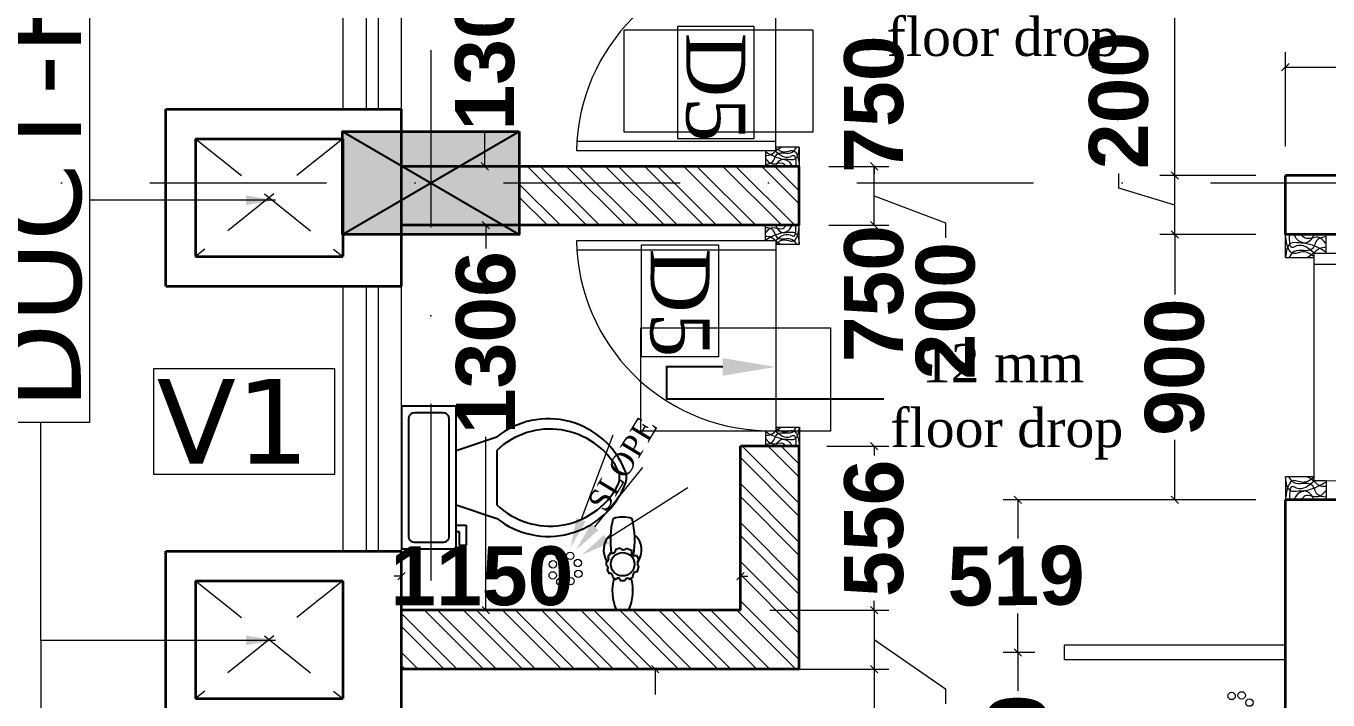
# Model space of a CAD drawing. Header units: millimetres. Extents: x -3092162 to 4513894, y -12317808 to 1849994.
# Drawn here: x -457889 to -453469, y -5829236 to -5826949 of the extents above; entities that cross this region are included whole.
import ezdxf

# ---------------------------------------------------------------- set-up
doc = ezdxf.new("R2010")
doc.units = ezdxf.units.MM
doc.header["$LTSCALE"] = 2
doc.header["$MEASUREMENT"] = 0
doc.linetypes.add('DASHDOT', pattern=[1, 0.5, -0.25, 0, -0.25])
doc.linetypes.add('DASHED2', pattern=[0.375, 0.25, -0.125])
for name, color, linetype, lineweight in [('AREA AA', 162, 'Continuous', 20), ('ARROW', 7, 'Continuous', 25), ('coloumn', 10, 'Continuous', 35), ('D DIM', 250, 'Continuous', 9), ('D5', 10, 'Continuous', 5), ('DOOR', 27, 'Continuous', 5), ('FIXTURE', 252, 'Continuous', 0), ('glass', 5, 'Continuous', 15), ('GRID', 251, 'DASHDOT', 5), ('hatch toilet', 42, 'Continuous', 9), ('SILL', 74, 'Continuous', 9), ('tap', 97, 'Continuous', 25), ('taxe', 7, 'Continuous', 9), ('toi.dim.', 214, 'Continuous', 9), ('VENTI', 162, 'Continuous', 5), ('WAll', 250, 'Continuous', 35)]:
    doc.layers.add(name, color=color, linetype=linetype, lineweight=lineweight)
for name, color, linetype, lineweight, true_color in [('DOT', 7, 'DASHED2', 0, 0x89067c), ('duct text', 7, 'Continuous', 5, 0x30182a), ('partation wall', 7, 'Continuous', 20, 0x525023)]:
    doc.layers.add(name, color=color, linetype=linetype, lineweight=lineweight, true_color=true_color)
doc.styles.add('door', font='arial.ttf', dxfattribs={"height": 70})
doc.styles.add('int dim', font='arialbd.ttf', dxfattribs={"height": 200})
doc.styles.get("Standard").update_dxf_attribs({"font": 'times.ttf', "height": 500})
doc.styles.add('style2', font='verdana.ttf')
doc.dimstyles.new('DOOR', dxfattribs={"dimtxt": 100, "dimasz": 100, "dimexe": 25, "dimexo": 50, "dimgap": 25, "dimtad": 0, "dimtih": 1, "dimtoh": 1, "dimdec": 0, "dimzin": 3, "dimdsep": 46, "dimtxsty": 'door', "dimblk": 'OBLIQUE', "dimcen": 200, "dimclrd": 256, "dimclre": 256, "dimclrt": 256, "dimadec": 0, "dimazin": 0, "dimtfac": 1, "dimtdec": 0, "dimtofl": 0, "dimtmove": 2, "dimatfit": 3, "dimfxl": 300, "dimfxlon": 1, "dimfrac": 1, "dimtolj": 1, "dimtzin": 0, "dimlwd": -1, "dimlwe": -1, "dimarcsym": 0})

# ---------------------------------------------------------------- blocks, each defined once
blk = doc.blocks.new('_Oblique')
at = {"color": 0, "linetype": 'ByBlock', "lineweight": -2}
blk.add_line((-0.5, -0.5), (0.5, 0.5), dxfattribs=at)

msp = doc.modelspace()

# ---------------------------------------------------------------- hatches: boundary and pattern name
at = {"layer": 'coloumn', "ltscale": 100}
msp.add_hatch(color=256, dxfattribs=at).paths.add_polyline_path([(-456214.3, -5827306.2), (-456214.3, -5827656.2), (-456814.3, -5827656.2), (-456814.3, -5827306.2)])

# ---------------------------------------------------------------- linework, layer by layer
for p, q in [((-456428.9, -5828238.9), (-456613.6, -5828238.9)), ((-456613.6, -5828238.9), (-456613.6, -5828723.5)), ((-456428.9, -5828723.5), (-456428.9, -5828238.9)), ((-456590.5, -5828285), (-456590.5, -5828677.4)), ((-456475.1, -5828262), (-456567.4, -5828262)), ((-456452, -5828677.4), (-456452, -5828285)), ((-456428.9, -5828388.9), (-456290.5, -5828342.7)), ((-456290.5, -5828388.9), (-456290.5, -5828573.5)), ((-456428.9, -5828573.5), (-456290.5, -5828619.7)), ((-456428.9, -5828642.7), (-456394.3, -5828642.7)), ((-456394.3, -5828642.7), (-456394.3, -5828712)), ((-456417.4, -5828665.8), (-456428.9, -5828665.8)), ((-456417.4, -5828712), (-456417.4, -5828665.8)), ((-456613.6, -5828723.5), (-456428.9, -5828723.5)), ((-456567.4, -5828700.4), (-456475.1, -5828700.4)), ((-456394.3, -5828712), (-456417.4, -5828712))]:
    msp.add_line(p, q)
for centre, major_axis, start_param, end_param in [((-456570.3, -5828282.2), (14.4, 14.4), 0.643501, 2.498092), ((-456472.2, -5828282.2), (-14.4, 14.4), 3.785094, 5.639684), ((-456115.5, -5828562.4), (-280.8, 1.6), 3.526564, 5.390426), ((-456110.1, -5828578.1), (184.9, 184.9), 6.003964, 7.830107), ((-455935.2, -5828481.2), (-43.5, 43.5), 3.42081, 4.433168), ((-455911.8, -5828481.2), (43.5, 43.5), 5.118362, 5.877209), ((-456115.5, -5828400), (-102.7, 261.4), 2.094634, 3.958497), ((-456110.1, -5828384.3), (-56.4, 255.3), 2.162619, 3.988761), ((-456570.3, -5828680.2), (14.4, 14.4), 2.214297, 4.068888), ((-456472.2, -5828680.2), (14.4, 14.4), 3.785094, 5.639684)]:
    msp.add_ellipse(centre, major_axis=major_axis, ratio=1, start_param=start_param, end_param=end_param)
at = {"layer": 'AREA AA', "ltscale": 100}
for points in [[(-456004.4, -5828624.4), (-455895.1, -5828335.6)], [(-455958.3, -5828648.8), (-455795, -5828446.5)], [(-455917.7, -5828690), (-455641.5, -5828514.5)]]:
    msp.add_lwpolyline(points, dxfattribs=at)
for points in [[(-455988.8, -5828630.3), (-456039.8, -5828717.9), (-456020, -5828618.5)], [(-455945.3, -5828659.3), (-456021.1, -5828726.6), (-455971.3, -5828638.4)], [(-455908.8, -5828704), (-456002.1, -5828743.6), (-455926.7, -5828675.9)]]:
    msp.add_solid(points, dxfattribs=at)
at = {"layer": 'ARROW', "ltscale": 100}
msp.add_lwpolyline([(-455523.5, -5828105.7), (-455714.3, -5828105.7), (-455714.3, -5828214.2), (-454976.5, -5828214.2)], dxfattribs=at)
msp.add_solid([(-455523.5, -5828135.7), (-455343.5, -5828105.7), (-455523.5, -5828075.7)], dxfattribs=at)
at = {"layer": 'coloumn', "lineweight": 25, "ltscale": 100}
for p, q in [((-456814.3, -5827656.2), (-456214.3, -5827306.2)), ((-456814.3, -5827306.2), (-456214.3, -5827656.2))]:
    msp.add_line(p, q, dxfattribs=at)
at = {"layer": 'coloumn', "ltscale": 100}
msp.add_lwpolyline([(-456214.3, -5827306.2), (-456214.3, -5827656.2), (-456814.3, -5827656.2), (-456814.3, -5827306.2)], close=True, dxfattribs=at)
at = {"layer": 'D DIM', "color": 1, "ltscale": 100}
for p, q in [((-455858.1, -5826961.2), (-455217.6, -5826961.2)), ((-455858.1, -5827309.4), (-455858.1, -5826961.2)), ((-455217.6, -5826961.2), (-455217.6, -5827309.4)), ((-455217.6, -5827309.4), (-455858.1, -5827309.4)), ((-455801.6, -5827973.1), (-455157.8, -5827973.1)), ((-455801.6, -5828324), (-455801.6, -5827973.1)), ((-455157.8, -5827973.1), (-455157.8, -5828324)), ((-455157.8, -5828324), (-455801.6, -5828324))]:
    msp.add_line(p, q, dxfattribs=at)
at = {"layer": 'D5'}
for p, q in [((-455677.4, -5826950.3), (-455677.4, -5827330.8)), ((-455416.8, -5826950.3), (-455677.4, -5826950.3)), ((-455416.8, -5827330.8), (-455416.8, -5826950.3)), ((-455677.4, -5827330.8), (-455416.8, -5827330.8)), ((-455798.8, -5828071.3), (-455798.8, -5827690.8)), ((-455798.8, -5827690.8), (-455538.2, -5827690.8)), ((-455538.2, -5827690.8), (-455538.2, -5828071.3)), ((-455538.2, -5828071.3), (-455798.8, -5828071.3))]:
    msp.add_line(p, q, dxfattribs=at)
at = {"layer": 'DOOR', "ltscale": 100}
for p, q in [((-455343.6, -5827371.9), (-455343.5, -5826727.9)), ((-455343.6, -5827340.9), (-456019, -5827340.9)), ((-455263.6, -5827359.9), (-455343.6, -5827359.9)), ((-455263.6, -5827359.9), (-455263.6, -5827424.9)), ((-455378.6, -5827371.9), (-456020.3, -5827371.9)), ((-455343.6, -5827371.9), (-455378.6, -5827371.9)), ((-455378.6, -5827371.9), (-455378.6, -5827424.9)), ((-455263.6, -5827424.9), (-455378.6, -5827424.9)), ((-455263.6, -5827625), (-455378.6, -5827625)), ((-455378.6, -5827678), (-455378.6, -5827625)), ((-455263.6, -5827690), (-455263.6, -5827625)), ((-455378.6, -5827678), (-456020.3, -5827678)), ((-455343.6, -5827678), (-455378.6, -5827678)), ((-455343.6, -5827678), (-455343.5, -5828322)), ((-453613.2, -5827656.2), (-453475.2, -5827656.2)), ((-453613.2, -5827734.2), (-453613.2, -5827656.2)), ((-453475.2, -5827719.8), (-453475.2, -5827656.2)), ((-455343.6, -5827709), (-456019, -5827709)), ((-455263.6, -5827690), (-455343.6, -5827690)), ((-453517.2, -5827719.8), (-453475.2, -5827719.8)), ((-453517.2, -5827719.8), (-453517.2, -5828492.6)), ((-453475.2, -5827719.8), (-452705.1, -5827719.8)), ((-453613.2, -5827734.2), (-453517.2, -5827734.2)), ((-453517.2, -5827757), (-452706.7, -5827757)), ((-455378.5, -5828322), (-455343.5, -5828322)), ((-455378.5, -5828322), (-455378.5, -5828375)), ((-455343.5, -5828310), (-455263.5, -5828310)), ((-455263.5, -5828310), (-455263.5, -5828375)), ((-455378.5, -5828375), (-455263.5, -5828375)), ((-453517.2, -5828478.2), (-453613.2, -5828478.2)), ((-453613.2, -5828478.2), (-453613.2, -5828556.2)), ((-453475.2, -5828492.6), (-453517.2, -5828492.6)), ((-453475.2, -5828492.6), (-453475.2, -5828556.2)), ((-453475.2, -5828556.2), (-453613.2, -5828556.2))]:
    msp.add_line(p, q, dxfattribs=at)
for centre, radius, start, end in [((-455363.6, -5827384.6), 656.9, 91.3072, 178.8929), ((-455363.6, -5827665.3), 656.9, 181.1071, 268.6928), ((-453493.1, -5827704.6), 788.2, 271.3072, 358.8929)]:
    msp.add_arc(centre, radius, start, end, dxfattribs=at)
for points in [[(-455378.6, -5827417.9), (-455354.1, -5827409.9), (-455338.6, -5827383.4), (-455288.1, -5827376.9), (-455273.6, -5827359.9)], [(-455378.6, -5827387.9), (-455359.6, -5827384.9), (-455339.6, -5827368.9), (-455324.6, -5827359.9)], [(-455344.6, -5827424.9), (-455326.1, -5827402.4), (-455278.6, -5827399.9), (-455263.6, -5827359.9)], [(-455343.6, -5827362.9), (-455312.6, -5827375.9), (-455287.1, -5827370.9), (-455263.6, -5827420.9)], [(-455378.6, -5827374.9), (-455333.6, -5827396.4), (-455297.1, -5827410.4), (-455287.6, -5827424.9)], [(-455378.6, -5827398.4), (-455355.1, -5827416.9), (-455319.6, -5827414.4), (-455308.1, -5827424.9)], [(-455345.6, -5827371.9), (-455295.1, -5827392.4), (-455284.6, -5827387.9), (-455275.6, -5827424.9)], [(-453516, -5827656.2), (-453538.2, -5827683.2), (-453595.2, -5827686.2), (-453613.2, -5827734.2)], [(-453517.2, -5827730.6), (-453554.4, -5827715), (-453585, -5827721), (-453613.2, -5827661)], [(-453475.2, -5827664.6), (-453504.6, -5827674.2), (-453523.2, -5827706), (-453583.8, -5827713.8), (-453601.2, -5827734.2)], [(-453514.8, -5827719.8), (-453575.4, -5827695.2), (-453588, -5827700.6), (-453598.8, -5827656.2)], [(-453475.2, -5827716.2), (-453529.2, -5827690.4), (-453573, -5827673.6), (-453584.4, -5827656.2)], [(-453475.2, -5827688), (-453503.4, -5827665.8), (-453546, -5827668.8), (-453559.8, -5827656.2)], [(-453475.2, -5827700.6), (-453498, -5827704.2), (-453522, -5827723.4), (-453540, -5827734.2)], [(-453516, -5828556.2), (-453538.2, -5828529.2), (-453595.2, -5828526.2), (-453613.2, -5828478.2)], [(-453517.2, -5828481.8), (-453554.4, -5828497.4), (-453585, -5828491.4), (-453613.2, -5828551.4)], [(-453475.2, -5828547.8), (-453504.6, -5828538.2), (-453523.2, -5828506.4), (-453583.8, -5828498.6), (-453601.2, -5828478.2)], [(-453514.8, -5828492.6), (-453575.4, -5828517.2), (-453588, -5828511.8), (-453598.8, -5828556.2)], [(-453475.2, -5828496.2), (-453529.2, -5828522), (-453573, -5828538.8), (-453584.4, -5828556.2)], [(-453475.2, -5828511.8), (-453498, -5828508.2), (-453522, -5828489), (-453540, -5828478.2)], [(-453475.2, -5828524.4), (-453503.4, -5828546.6), (-453546, -5828543.6), (-453559.8, -5828556.2)]]:
    msp.add_spline(points, degree=3, dxfattribs=at)
for points, knots in [([(-455378.6, -5827675), (-455364.4, -5827666.6), (-455339.1, -5827651.6), (-455299.4, -5827647.5), (-455290.3, -5827630.3), (-455287.6, -5827625)], [0, 0, 0, 0, 49.871841, 88.96468, 106.300038, 106.300038, 106.300038, 106.300038]), ([(-455378.6, -5827651.5), (-455371.5, -5827642.9), (-455356, -5827624.2), (-455323.3, -5827643.4), (-455311.6, -5827629.3), (-455308.1, -5827625)], [0, 0, 0, 0, 29.907638, 65.495558, 81.06831, 81.06831, 81.06831, 81.06831]), ([(-455378.6, -5827632), (-455369.2, -5827633), (-455348.7, -5827635.5), (-455342.4, -5827683), (-455291.3, -5827660.6), (-455277.7, -5827683.1), (-455273.6, -5827690)], [0, 0, 0, 0, 25.772755, 56.472918, 107.389517, 129.733035, 129.733035, 129.733035, 129.733035]), ([(-455345.6, -5827678), (-455329.3, -5827664.1), (-455309.6, -5827647.3), (-455274.7, -5827669.6), (-455275.2, -5827644.3), (-455275.6, -5827625)], [0, 0, 0, 0, 54.502104, 65.925763, 104.00512, 104.00512, 104.00512, 104.00512]), ([(-455344.6, -5827625), (-455339.5, -5827634.4), (-455326, -5827659.1), (-455270.4, -5827635.8), (-455265.8, -5827672.6), (-455263.6, -5827690)], [0, 0, 0, 0, 29.129414, 76.695158, 119.414811, 119.414811, 119.414811, 119.414811]), ([(-455343.6, -5827687), (-455333.7, -5827680.1), (-455316.2, -5827668.1), (-455273.8, -5827689.7), (-455267.7, -5827653.6), (-455263.6, -5827629)], [0, 0, 0, 0, 33.615189, 59.600762, 114.848064, 114.848064, 114.848064, 114.848064]), ([(-455378.6, -5827662), (-455371.9, -5827662.2), (-455356.3, -5827662.8), (-455342.5, -5827680.7), (-455329.7, -5827687.3), (-455324.6, -5827690)], [0, 0, 0, 0, 19.23508, 44.847577, 62.340173, 62.340173, 62.340173, 62.340173]), ([(-455378.5, -5828368), (-455369.2, -5828366.9), (-455348.7, -5828364.4), (-455342.4, -5828316.9), (-455291.2, -5828339.3), (-455277.7, -5828316.8), (-455273.5, -5828310)], [0, 0, 0, 0, 25.772755, 56.472918, 107.389517, 129.733035, 129.733035, 129.733035, 129.733035]), ([(-455378.5, -5828338), (-455371.9, -5828337.7), (-455356.3, -5828337.1), (-455342.5, -5828319.2), (-455329.7, -5828312.6), (-455324.5, -5828310)], [0, 0, 0, 0, 19.23508, 44.847577, 62.340173, 62.340173, 62.340173, 62.340173]), ([(-455378.5, -5828325), (-455364.4, -5828333.3), (-455339.1, -5828348.3), (-455299.4, -5828352.4), (-455290.3, -5828369.6), (-455287.5, -5828375)], [0, 0, 0, 0, 49.871841, 88.96468, 106.300038, 106.300038, 106.300038, 106.300038]), ([(-455345.5, -5828322), (-455329.3, -5828335.8), (-455309.5, -5828352.6), (-455274.7, -5828330.3), (-455275.2, -5828355.6), (-455275.5, -5828375)], [0, 0, 0, 0, 54.502104, 65.925763, 104.00512, 104.00512, 104.00512, 104.00512]), ([(-455344.5, -5828375), (-455339.5, -5828365.5), (-455326, -5828340.8), (-455270.4, -5828364.1), (-455265.8, -5828327.3), (-455263.5, -5828310)], [0, 0, 0, 0, 29.129414, 76.695158, 119.414811, 119.414811, 119.414811, 119.414811]), ([(-455343.5, -5828313), (-455333.7, -5828319.8), (-455316.2, -5828331.8), (-455273.8, -5828310.2), (-455267.7, -5828346.3), (-455263.5, -5828370.9)], [0, 0, 0, 0, 33.615189, 59.600762, 114.848064, 114.848064, 114.848064, 114.848064]), ([(-455378.5, -5828348.5), (-455371.5, -5828357), (-455356, -5828375.7), (-455323.3, -5828356.5), (-455311.6, -5828370.6), (-455308, -5828375)], [0, 0, 0, 0, 29.907638, 65.495558, 81.06831, 81.06831, 81.06831, 81.06831])]:
    msp.add_open_spline(points, degree=3, knots=knots, dxfattribs=at)
at = {"layer": 'DOT', "ltscale": 400}
for p, q in [((-456813.6, -5827331.2), (-457313.6, -5827731.2)), ((-457313.6, -5827331.2), (-456813.6, -5827731.2)), ((-456813.6, -5828831.2), (-457313.6, -5829231.2)), ((-457313.6, -5828831.2), (-456813.6, -5829231.2))]:
    msp.add_line(p, q, dxfattribs=at)
at = {"layer": 'duct text', "ltscale": 0.1}
msp.add_lwpolyline([(-458002.9, -5828294), (-458002.9, -5826785.6), (-457673.7, -5826785.6), (-457673.7, -5828294)], close=True, dxfattribs=at)
at = {"layer": 'FIXTURE', "ltscale": 15000}
for centre in [(-456075.8, -5828748.7), (-456041.6, -5828746.6), (-456100.1, -5828775.6), (-456058.4, -5828791.4), (-456015.4, -5828771.1), (-456100.8, -5828813), (-456074.7, -5828835.2), (-456040.1, -5828832.6), (-456013.6, -5828807.9), (-453796, -5829222.4), (-453761.9, -5829220.3), (-453735.6, -5829244.9)]:
    msp.add_circle(centre, 12.5, dxfattribs=at)
at = {"layer": 'glass', "ltscale": 100}
for p, q in [((-456733.6, -5826331.4), (-456733.6, -5827231.4)), ((-456693.6, -5826331.4), (-456693.6, -5827231.4)), ((-456733.6, -5827831.4), (-456733.6, -5828731.4)), ((-456693.6, -5827831.4), (-456693.6, -5828731.4))]:
    msp.add_line(p, q, dxfattribs=at)
at = {"layer": 'GRID', "color": 5, "ltscale": 600}
msp.add_line((-456514.3, -5807829.3), (-456514.3, -5892623.2), dxfattribs=at)
at = {"layer": 'GRID', "color": 6, "ltscale": 600}
msp.add_line((-461068.5, -5827481.2), (-366441.1, -5827481.2), dxfattribs=at)
at = {"layer": 'hatch toilet', "ltscale": 100}
for p, q in [((-455986.3, -5827625), (-456186.3, -5827424.9)), ((-455942.1, -5827625), (-456142.1, -5827424.9)), ((-455853.7, -5827625), (-456053.7, -5827424.9)), ((-455809.5, -5827625), (-456009.5, -5827424.9)), ((-455721.1, -5827625), (-455921.1, -5827424.9)), ((-455676.9, -5827625), (-455876.9, -5827424.9)), ((-455588.5, -5827625), (-455788.5, -5827424.9)), ((-455544.3, -5827625), (-455744.3, -5827424.9)), ((-455455.9, -5827625), (-455655.9, -5827424.9)), ((-455411.7, -5827625), (-455611.7, -5827424.9)), ((-455323.4, -5827625), (-455523.4, -5827424.9)), ((-455279.2, -5827625), (-455479.2, -5827424.9)), ((-455263.6, -5827552.2), (-455390.8, -5827424.9)), ((-455263.6, -5827508), (-455346.6, -5827424.9)), ((-456074.7, -5827625), (-456213.6, -5827486.1)), ((-456118.8, -5827625), (-456213.6, -5827530.2)), ((-456207.2, -5827625), (-456213.6, -5827618.6)), ((-455263.6, -5828568.6), (-455457.2, -5828375)), ((-455263.6, -5828480.2), (-455368.8, -5828375)), ((-455263.6, -5828436.1), (-455324.7, -5828375)), ((-455263.6, -5828612.8), (-455463.6, -5828412.8)), ((-455263.6, -5828701.2), (-455463.6, -5828501.2)), ((-455263.6, -5828745.4), (-455463.6, -5828545.4)), ((-455263.6, -5828833.8), (-455463.6, -5828633.8)), ((-455263.6, -5828878), (-455463.6, -5828678)), ((-455263.6, -5828966.4), (-455463.6, -5828766.4)), ((-455263.6, -5829010.6), (-455463.6, -5828810.6)), ((-455263.6, -5829099), (-455463.6, -5828899)), ((-456424.6, -5829131.2), (-456613.6, -5828942.2)), ((-456336.2, -5829131.2), (-456536.2, -5828931.2)), ((-456292, -5829131.2), (-456492, -5828931.2)), ((-456203.6, -5829131.2), (-456403.6, -5828931.2)), ((-456159.4, -5829131.2), (-456359.4, -5828931.2)), ((-456071, -5829131.2), (-456271, -5828931.2)), ((-456026.8, -5829131.2), (-456226.8, -5828931.2)), ((-455938.4, -5829131.2), (-456138.4, -5828931.2)), ((-455894.2, -5829131.2), (-456094.2, -5828931.2)), ((-455805.8, -5829131.2), (-456005.8, -5828931.2)), ((-455761.6, -5829131.2), (-455961.6, -5828931.2)), ((-455673.3, -5829131.2), (-455873.3, -5828931.2)), ((-455629.1, -5829131.2), (-455829.1, -5828931.2)), ((-455540.7, -5829131.2), (-455740.7, -5828931.2)), ((-455496.5, -5829131.2), (-455696.5, -5828931.2)), ((-455408.1, -5829131.2), (-455608.1, -5828931.2)), ((-455363.9, -5829131.2), (-455563.9, -5828931.2)), ((-455275.5, -5829131.2), (-455475.5, -5828931.2)), ((-456468.8, -5829131.2), (-456613.6, -5828986.4)), ((-456557.1, -5829131.2), (-456613.6, -5829074.8)), ((-456601.3, -5829131.2), (-456613.6, -5829119))]:
    msp.add_line(p, q, dxfattribs=at)
at = {"layer": 'partation wall', "ltscale": 100}
for p, q in [((-454363.6, -5829099.9), (-454363.6, -5829049.9)), ((-453613.6, -5829049.9), (-454363.6, -5829049.9)), ((-453613.6, -5829099.9), (-454363.6, -5829099.9))]:
    msp.add_line(p, q, dxfattribs=at)
at = {"layer": 'SILL', "ltscale": 100}
for p, q in [((-456613.6, -5830231.2), (-456613.6, -5822206.2)), ((-456813.6, -5826331.2), (-456813.6, -5827231.2)), ((-456813.6, -5827831.2), (-456813.6, -5828731.2))]:
    msp.add_line(p, q, dxfattribs=at)
at = {"layer": 'tap', "ltscale": 100}
for p, q in [((-455904.2, -5828736.7), (-455913.9, -5828750.8)), ((-455886, -5828723.9), (-455872.2, -5828719.9)), ((-455850.3, -5828720.8), (-455831, -5828728.8)), ((-455918.8, -5828766.1), (-455919.4, -5828779)), ((-455816.8, -5828744.3), (-455808.9, -5828763.1)), ((-455915.9, -5828795), (-455909.1, -5828807.8)), ((-455897.1, -5828820), (-455885.5, -5828826.7)), ((-455840.2, -5828826.1), (-455828.4, -5828818.8)), ((-455814.2, -5828801.7), (-455808.3, -5828784.2)), ((-455871.5, -5828830.6), (-455856.1, -5828830.7)), ((-455884.2, -5828931.2), (-455842.9, -5828931.2))]:
    msp.add_line(p, q, dxfattribs=at)
msp.add_circle((-455863.5, -5828775.2), 40, dxfattribs=at)
for centre, radius, start, end in [((-455601.7, -5828694), 303.4, 166.0166, 188.2377), ((-455863.5, -5828711), 96, 70.1952, 109.8048), ((-456125.4, -5828694), 303.4, 350.1621, 13.9834), ((-455858.8, -5828727.5), 69.3, 131.2857, 213.4472), ((-455868.3, -5828727.5), 69.3, 323.7301, 48.6683), ((-455898.8, -5828725.1), 12.8, 244.8606, 5.3398), ((-455860.9, -5828712.5), 13.5, 213.0803, 322.1101), ((-455823.1, -5828735.9), 10.5, 137.9395, 306.7852), ((-455921.9, -5828787.9), 9.23, 310.3004, 74.3009), ((-455919.2, -5828757.5), 8.59, 272.7456, 52.0271), ((-455799.2, -5828773.4), 14.1, 133.1732, 230.0383), ((-455905.4, -5828816.2), 9.16, 335.3362, 113.4073), ((-455738.1, -5828864.9), 160.4, 164.6673, 204.4375), ((-455878.7, -5828829.5), 7.31, 350.6903, 158.1385), ((-455847, -5828832.2), 9.21, 41.5516, 170.7403), ((-455989, -5828864.9), 160.4, 335.5625, 15.3327), ((-455816.5, -5828814.2), 12.8, 79.6631, 200.9697), ((-455863.5, -5828775.2), 56, 350.7561, 350.7564)]:
    msp.add_arc(centre, radius, start, end, dxfattribs=at)
at = {"layer": 'toi.dim.', "color": 214, "ltscale": 100}
for p, q in [((-453989.2, -5827456.2), (-453989.2, -5825557.5)), ((-453613.6, -5827356.2), (-453613.6, -5827037.8)), ((-453613.6, -5827087.8), (-452437.2, -5827087.8)), ((-456330.7, -5827424.9), (-456330.7, -5827312.6)), ((-456313.6, -5827424.9), (-456380.7, -5827424.9)), ((-455163.6, -5827424.9), (-454959.9, -5827424.9)), ((-455163.6, -5827424.9), (-454959.9, -5827424.9)), ((-455009.9, -5827424.9), (-455009.9, -5827449.9)), ((-455009.9, -5827625), (-455009.9, -5827424.9)), ((-454178.8, -5827499.3), (-454178.8, -5827449.3)), ((-453713.6, -5827456.2), (-454039.2, -5827456.2)), ((-453713.6, -5827456.2), (-454039.2, -5827456.2)), ((-453989.2, -5827656.2), (-453989.2, -5827456.2)), ((-453989.2, -5827556.2), (-454178.8, -5827499.3)), ((-455009.9, -5827524.9), (-454766.9, -5827617.1)), ((-456313.6, -5827625), (-456377.5, -5827625)), ((-456327.5, -5827625), (-456327.5, -5827703.6)), ((-455163.6, -5827625), (-454959.9, -5827625)), ((-455163.6, -5827625), (-454959.9, -5827625)), ((-455009.9, -5827625), (-455009.9, -5827599.9)), ((-454766.9, -5827617.1), (-454766.9, -5827667.1)), ((-453713.6, -5827656.2), (-454039.2, -5827656.2)), ((-453713.6, -5827656.2), (-454039.2, -5827656.2)), ((-453989.2, -5827656.2), (-453989.2, -5827859.4)), ((-456327.5, -5828931.2), (-456327.5, -5828343.1)), ((-455170.1, -5828374.9), (-454959.9, -5828374.9)), ((-455170.1, -5828374.9), (-454959.9, -5828374.9)), ((-455009.9, -5828374.9), (-455009.9, -5828399.9)), ((-455009.9, -5828374.9), (-455009.9, -5828406.2)), ((-453989.2, -5828556.2), (-453989.2, -5828353)), ((-453713.6, -5828556.2), (-454571.8, -5828556.2)), ((-454521.8, -5828556.2), (-454521.8, -5828688.3)), ((-453713.6, -5828556.2), (-454039.2, -5828556.2)), ((-456613.6, -5828815.8), (-456638.6, -5828815.8)), ((-455463.6, -5828815.8), (-455438.6, -5828815.8)), ((-456613.6, -5828899.8), (-456613.6, -5828865.8)), ((-455463.6, -5828899.8), (-455463.6, -5828865.8)), ((-455009.9, -5828931.2), (-455009.9, -5828900)), ((-456313.6, -5828931.2), (-456377.5, -5828931.2)), ((-455363.6, -5828931.2), (-454959.9, -5828931.2)), ((-455363.6, -5828931.2), (-454959.9, -5828931.2)), ((-455009.9, -5828931.2), (-455009.9, -5829131.2)), ((-454521.8, -5829074.9), (-454521.8, -5828942.7)), ((-455009.9, -5829031.2), (-454766.9, -5829198.5)), ((-454463.6, -5829074.9), (-454571.8, -5829074.9)), ((-454463.6, -5829074.9), (-454571.8, -5829074.9)), ((-454521.8, -5829074.9), (-454521.8, -5829204.7)), ((-455838.6, -5829131.2), (-455702.7, -5829131.2)), ((-455752.7, -5829131.2), (-455752.7, -5829217.3)), ((-455363.6, -5829131.2), (-454959.9, -5829131.2)), ((-455163.6, -5829131.2), (-454959.9, -5829131.2)), ((-455009.9, -5829131.2), (-455009.9, -5829816.1)), ((-454766.9, -5829198.5), (-454766.9, -5829248.5))]:
    msp.add_line(p, q, dxfattribs=at)
at = {"layer": 'VENTI', "ltscale": 100}
for p, q in [((-456840, -5828111.9), (-457456.2, -5828111.9)), ((-457456.2, -5828111.9), (-457456.2, -5828469.1)), ((-456840, -5828469.1), (-456840, -5828111.9)), ((-457456.2, -5828469.1), (-456840, -5828469.1))]:
    msp.add_line(p, q, dxfattribs=at)
at = {"layer": 'WAll', "ltscale": 100}
for p, q in [((-457413.6, -5827831.2), (-457413.6, -5827231.2)), ((-457413.6, -5827231.2), (-456613.6, -5827231.2)), ((-456613.6, -5827831.2), (-456613.6, -5827231.2)), ((-457313.6, -5827331.2), (-457313.6, -5827731.2)), ((-457313.6, -5827331.2), (-456813.6, -5827331.2)), ((-456813.6, -5827331.2), (-456813.6, -5827731.2)), ((-455263.6, -5827424.9), (-456613.6, -5827424.9)), ((-455263.6, -5827625), (-455263.6, -5827424.9)), ((-453613.6, -5827656.2), (-453613.6, -5827456.2)), ((-450613.6, -5827456.2), (-453613.6, -5827456.2)), ((-455263.6, -5827625), (-456613.6, -5827625)), ((-452213.6, -5827656.2), (-453613.6, -5827656.2)), ((-457313.6, -5827731.2), (-456813.6, -5827731.2)), ((-457413.6, -5827831.2), (-456613.6, -5827831.2)), ((-455463.6, -5828931.2), (-455463.6, -5828375)), ((-455263.6, -5828375), (-455463.6, -5828375)), ((-455263.6, -5829131.2), (-455263.6, -5828375)), ((-453613.6, -5831956.2), (-453613.6, -5828556.2)), ((-453413.6, -5828556.2), (-453613.6, -5828556.2)), ((-457413.6, -5829331.2), (-457413.6, -5828731.2)), ((-457413.6, -5828731.2), (-456613.6, -5828731.2)), ((-456613.6, -5829331.2), (-456613.6, -5828731.2)), ((-457313.6, -5828831.2), (-457313.6, -5829231.2)), ((-457313.6, -5828831.2), (-456813.6, -5828831.2)), ((-456813.6, -5828831.2), (-456813.6, -5829231.2)), ((-455463.6, -5828931.2), (-456613.6, -5828931.2)), ((-455263.6, -5829131.2), (-456613.6, -5829131.2)), ((-457313.6, -5829231.2), (-456813.6, -5829231.2))]:
    msp.add_line(p, q, dxfattribs=at)

# ---------------------------------------------------------------- block references
at = {"layer": 'toi.dim.', "color": 214, "ltscale": 100, "xscale": 25, "yscale": 25, "zscale": 25}
for p, rotation in [((-453613.6, -5827087.8), 180), ((-456330.7, -5827424.9), 270), ((-455009.9, -5827424.9), 90), ((-455009.9, -5827424.9), 90), ((-453989.2, -5827456.2), 270), ((-453989.2, -5827456.2), 90), ((-456327.5, -5827625), 90), ((-455009.9, -5827625), 270), ((-455009.9, -5827625), 270), ((-453989.2, -5827656.2), 270), ((-453989.2, -5827656.2), 90), ((-455009.9, -5828374.9), 90), ((-455009.9, -5828374.9), 90), ((-454521.8, -5828556.2), 90), ((-453989.2, -5828556.2), 270), ((-455463.6, -5828815.8), 180), ((-456327.5, -5828931.2), 270), ((-455009.9, -5828931.2), 90), ((-455009.9, -5828931.2), 270), ((-454521.8, -5829074.9), 270), ((-454521.8, -5829074.9), 90), ((-455752.7, -5829131.2), 90), ((-455009.9, -5829131.2), 270), ((-455009.9, -5829131.2), 90)]:
    msp.add_blockref('_Oblique', p, dxfattribs=dict(at, rotation=rotation))
msp.add_blockref('_Oblique', (-456613.6, -5828815.8), dxfattribs=at)

# ---------------------------------------------------------------- texts
at = {"layer": 'D5', "lineweight": 50}
for p in [(-455646.8, -5826971.7), (-455768.3, -5827703.4)]:
    msp.add_text('D5', height=200, rotation=270, dxfattribs=at).set_placement(p)
at = {"layer": 'duct text', "ltscale": 0.1, "insert": (-457838.2, -5827538.4), "char_height": 276.639, "width": 1547.237, "attachment_point": 5, "rotation": 90, "style": 'style2'}
msp.add_mtext('\\pt3043;DUCT-F', dxfattribs=at)
at = {"layer": 'taxe', "color": 0, "lineweight": 50}
for s, p in [('floor drop', (-454967, -5827050.3)), ('12 mm', (-454847.7, -5828157.8)), ('floor drop', (-454954.5, -5828377.7))]:
    msp.add_text(s, height=130, dxfattribs=at).set_placement(p)
msp.add_text('SLOPE', height=75, rotation=58.7849, dxfattribs=at).set_placement((-455921.6, -5828602.9))
at = {"layer": 'toi.dim.', "ltscale": 100, "char_height": 200, "attachment_point": 5, "style": 'int dim'}
for s, insert, rotation in [('\\A1;1306', (-456330.7, -5826992.9), 90), ('\\A1;750', (-455009.9, -5827213.6), 90), ('\\A1;200', (-454178.8, -5827201.6), 90), ('\\A1;750', (-455009.9, -5827856.9), 90), ('\\A1;1306', (-456327.5, -5828023.3), 90), ('\\A1;200', (-454766.9, -5827914.8), 90), ('\\A1;900', (-453989.2, -5828106.2), 90), ('\\A1;556', (-455009.9, -5828653.1), 90), ('\\A1;519', (-454527.8, -5828815.6), 0.5), ('\\A1;750', (-454521.8, -5829449.9), 90)]:
    msp.add_mtext(s, dxfattribs=dict(at, insert=insert, rotation=rotation))
at = {"layer": 'toi.dim.', "ltscale": 100, "insert": (-456341.3, -5828815.8), "char_height": 200, "attachment_point": 5, "style": 'int dim'}
msp.add_mtext('\\A1;1150', dxfattribs=at)
at = {"layer": 'VENTI', "lineweight": 50, "style": 'style2'}
msp.add_text('V1', height=287, dxfattribs=at).set_placement((-457445.4, -5828433.4))

# ---------------------------------------------------------------- leaders
at = {"layer": 'duct text', "ltscale": 0.1}
for points in [[(-457041.6, -5827539.8), (-457545, -5827539.8), (-457673.7, -5827539.8)], [(-457041.6, -5829033.6), (-457838.3, -5829033.6), (-457838.3, -5828294)], [(-457041.6, -5829033.6), (-457838.3, -5829033.6), (-457838.3, -5829785.6)]]:
    msp.add_leader(points, dimstyle='DOOR', dxfattribs=at)

doc.saveas('drawing.dxf')
